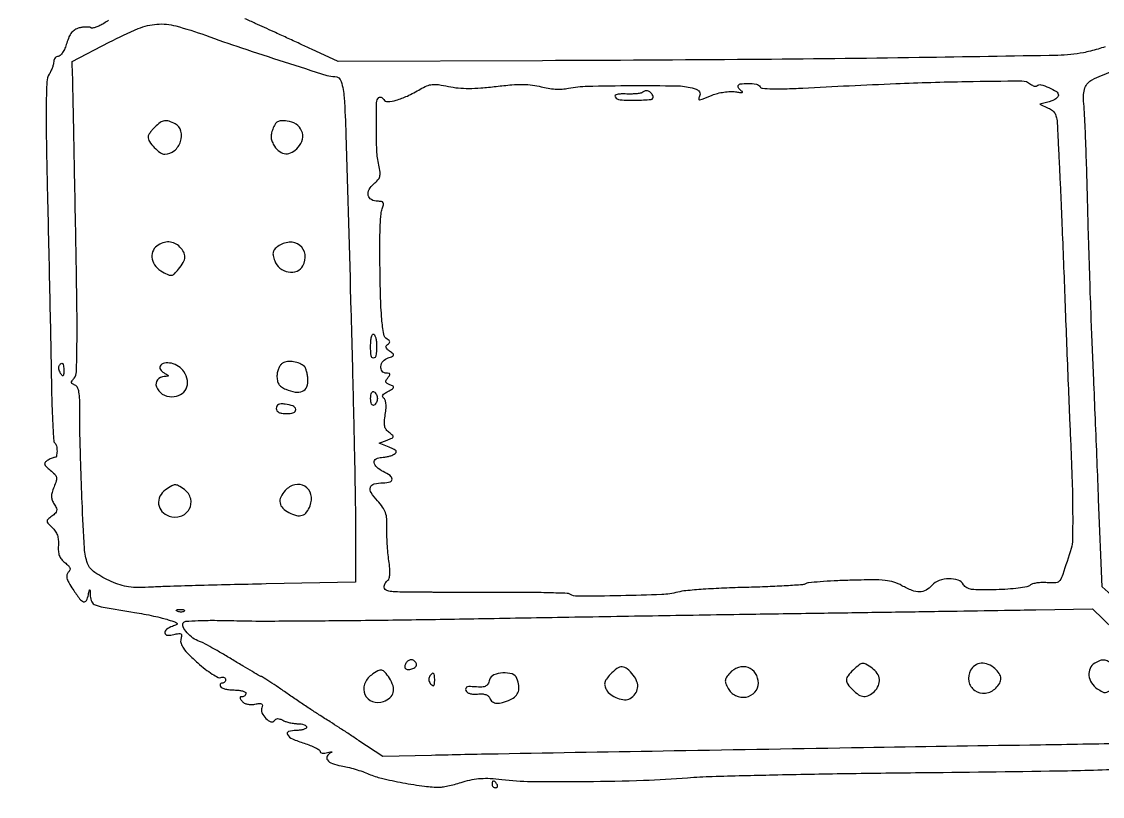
# Model space of a CAD drawing. Extents: x 0 to 2558, y 0 to 3412.
# Drawn here: x 1364.5 to 1685, y 1545.4 to 1775.3 of the extents above; entities that cross this region are included whole.
import ezdxf

# ---------------------------------------------------------------- set-up
doc = ezdxf.new("R2010")
doc.units = 0

msp = doc.modelspace()

# ---------------------------------------------------------------- linework, layer by layer
for points in [[(1286.775, 2242.902503, 0.000001), (1177.44536, 2242.627485, 0.134519)], [(1176.555032, 2242.380365, -0.000002), (1098.265318, 2241.934774, -0.000173)], [(935.98627, 1609.366085, -0.000001), (935.969595, 1631.173089, -0.000019)], [(1923.086218, 2244.376059, -0.000011), (1814.032813, 2244.041497, -0.000207)], [(1102.150613, 2258.328759, 0.000012), (1205.122254, 2258.377188, 0.008936)], [(1685.85494, 1767.840652, -0.010431), (1683.756862, 1767.173409, -0.010293), (1681.489663, 1766.554566, -0.013409), (1679.389814, 1766.087071, -0.043639), (1671.843778, 1765.291651, -0.000762), (1630.670432, 1764.621447, -0.001807), (1580.633396, 1764.064059, -0.000973), (1518.952535, 1763.719949), (1458.40507, 1763.5), (1450.452535, 1767.145333, -0.000346), (1446.969496, 1768.744831, -0.000247), (1443.073557, 1770.539547, -0.00025), (1439.361859, 1772.253866, -0.000535), (1436.5, 1773.581125, 0.005397), (1433.803826, 1774.799832, 0.003466), (1430.650834, 1776.158248, 0.003482)], [(1390.265789, 1775.723174, -0.025288), (1388.873344, 1774.776782, -0.024888), (1387.661646, 1774.120145, -0.032897), (1386.496546, 1773.653334, -0.034604), (1385.517591, 1773.407401, -0.184688), (1384.98587, 1773.508733, 0.114783), (1384.475598, 1773.680673, 0.030273), (1383.609108, 1773.711809, 0.029084), (1382.591362, 1773.627386, 0.026254), (1381.554273, 1773.424266, 0.074763), (1380.303376, 1772.902528, 0.085459), (1379.325475, 1772.053621, 0.06827), (1378.537254, 1770.765286, 0.030419), (1377.849997, 1768.893671, -0.029658), (1377.305099, 1767.402742, -0.04067), (1376.631977, 1766.143766, -0.046284), (1375.936223, 1765.256102, -0.206228), (1375.341712, 1765, 0.113664), (1374.829901, 1764.882128, 0.100293), (1374.394128, 1764.54904, 0.093936), (1374.101716, 1764.051031, 0.086113), (1374, 1763.464817, -0.061175), (1373.908759, 1762.721871, -0.023885), (1373.610436, 1761.729991, -0.023215), (1373.181468, 1760.675457, -0.026695), (1372.673826, 1759.714817, 0.122643), (1371.976839, 1757.4248, 0.009631), (1371.770555, 1751.005143, 0.007715), (1371.796775, 1740.803693, 0.001422), (1372.188793, 1722, -0.000355), (1372.531027, 1707.109986, -0.000322), (1372.863771, 1691.726661, -0.000322), (1373.143835, 1677.958961, -0.001035), (1373.305411, 1668.792889, 0.003687), (1373.462246, 1661.954415, 0.005783), (1373.708399, 1656.07881, 0.001904), (1373.997985, 1651.025488, 0.183092), (1374.290444, 1650.376223, -0.144675), (1374.823107, 1649.396636, -0.055029), (1374.981061, 1647.833989, -0.058894), (1374.801281, 1646.424456, -0.338583), (1374.25, 1645.984687, 0.074358), (1373.866288, 1645.919272, 0.020853), (1373.295376, 1645.705031, 0.020544), (1372.66228, 1645.405603, 0.02031), (1372.053408, 1645.05417, 0.084614), (1371.430972, 1644.493863, 0.251562), (1371.333628, 1643.946994, 0.126033), (1371.756858, 1643.283024, 0.01798), (1372.984454, 1642.213672, -0.029701), (1374.30268, 1641.009908, -0.138187), (1374.788727, 1640.113253, -0.129572), (1374.751326, 1639.0634, -0.024851), (1374.104725, 1637.252829, 0.025881), (1373.519341, 1635.60295, 0.074586), (1373.35005, 1634.404254, 0.089151), (1373.551844, 1633.334404, 0.048535), (1374.148734, 1632.133446, -0.034415), (1374.784901, 1630.939158, -0.153379), (1374.875908, 1630.159864, -0.153611), (1374.504878, 1629.4692, -0.034551), (1373.475055, 1628.594876, 0.01929), (1372.254921, 1627.621417, 0.225126), (1372.015129, 1627.07854, 0.18691), (1372.261122, 1626.490966, 0.012855), (1373.566451, 1625.202116, -0.056476), (1374.483467, 1624.123564, -0.065982), (1375.079808, 1622.919991, -0.061139), (1375.371015, 1621.527263, -0.039804), (1375.378299, 1619.882047, 0.037382), (1375.377606, 1618.192434, 0.072501), (1375.670398, 1616.877345, 0.08052), (1376.298809, 1615.79119, 0.056618), (1377.311848, 1614.803992, -0.027804), (1378.345852, 1613.906281, -0.116284), (1378.7866, 1613.216703, -0.18645), (1378.7668, 1612.587986, -0.096185), (1378.321108, 1611.9251, 0.147538), (1377.901378, 1611.139598, 0.116743), (1377.934899, 1610.172556, 0.063343), (1378.483777, 1608.850825, 0.016123), (1379.703994, 1606.871108, 0.015732), (1381.688498, 1604.068074, 0.146991), (1382.869889, 1603.204205, 0.376719), (1383.709235, 1603.540487, 0.069838), (1384.294267, 1605.25, -0.002535), (1384.570737, 1606.647218, -0.537088), (1384.678465, 1606.690825, -0.231934), (1384.772513, 1606.524202, -0.001631), (1384.863818, 1604.859406, 0.100627), (1385.303483, 1603.152544, 0.193945), (1386.333952, 1602.221081, 0.045815), (1388.718394, 1601.586059, 0.001663), (1398, 1600.036859, -0.00739), (1400.74263, 1599.546733, -0.006376), (1403.608421, 1598.952757, -0.00643), (1406.193562, 1598.347514, -0.018467), (1407.964836, 1597.838619, -0.005427), (1410.138562, 1597.100006, -0.167408), (1410.579696, 1596.750412, -0.453827), (1410.481117, 1596.411618, -0.02032), (1409.214836, 1595.88377, 0.064224), (1407.429927, 1594.948654, 0.289858), (1406.996844, 1593.911874, 0.353449), (1407.745419, 1593.251683, 0.072416), (1409.630156, 1593.443311, -0.018163), (1411.118224, 1593.759831, -0.192573), (1411.713392, 1593.634699, -0.280198), (1411.930236, 1593.170116, -0.036538), (1411.723043, 1592.048917, 0.144995), (1411.763508, 1590.792869, 0.075198), (1412.480955, 1589.381532, 0.043674), (1414.005068, 1587.600093, 0.011954), (1416.707811, 1585.072683, 0.016132), (1418.951517, 1583.199195, 0.024322), (1421.031711, 1581.730319, 0.022491), (1422.77638, 1580.728571, 0.213835), (1423.614925, 1580.682474, -0.071257), (1424.14454, 1580.803208, -0.119476), (1424.593134, 1580.732671, -0.152633), (1424.888973, 1580.485145, -0.143766), (1425, 1580.106989, -0.094603), (1424.91933, 1579.684444, -0.096792), (1424.688914, 1579.325178, -0.098917), (1424.345077, 1579.084685, -0.103658), (1423.940983, 1579, 0.108972), (1423.586039, 1578.921712, 0.182303), (1423.3746, 1578.70625, 0.161196), (1423.343488, 1578.3821, 0.082592), (1423.5, 1578, 0.159713), (1423.95866, 1577.613307, 0.035556), (1424.947275, 1577.29375, 0.033489), (1426.196361, 1577.073414, 0.026918), (1427.559017, 1577, -0.027497), (1428.877484, 1576.927436, -0.043243), (1429.989211, 1576.70625, -0.053437), (1430.770364, 1576.385522, -0.275259), (1431, 1576, -0.111474), (1430.913879, 1575.618517, -0.100072), (1430.670282, 1575.29375, -0.094595), (1430.306129, 1575.075889, -0.087854), (1429.877555, 1575, 0.084866), (1429.417919, 1574.921419, 0.319449), (1429.258866, 1574.69565, 0.150537), (1429.381443, 1574.304246, 0.022603), (1429.883905, 1573.639886, 0.101723), (1430.52488, 1573.126493, 0.062883), (1431.43596, 1572.797043, 0.055854), (1432.518955, 1572.677671, 0.046802), (1433.670084, 1572.787763, -0.019639), (1435.030341, 1572.992802, -0.146009), (1435.666985, 1572.877194, -0.298133), (1435.891536, 1572.486557, -0.077311), (1435.731174, 1571.741833, 0.202269), (1435.780688, 1570.230261, 0.086131), (1436.952762, 1568.530701, 0.11189), (1438.429049, 1567.579502, 0.355634), (1439.461411, 1567.937562, -0.120701), (1439.873845, 1568.343112, -0.128459), (1440.417512, 1568.500167, -0.091434), (1441.117172, 1568.389657, -0.038114), (1441.994947, 1568.002704, 0.044113), (1442.896744, 1567.617994, 0.023234), (1444.071842, 1567.294544, 0.02293), (1445.314913, 1567.073106, 0.032621), (1446.434259, 1567, -0.037126), (1447.416848, 1566.92694, -0.055859), (1448.246313, 1566.70625, -0.073287), (1448.813397, 1566.383099, -0.230594), (1449, 1566, -0.259105), (1448.786411, 1565.615504, -0.060839), (1448.094271, 1565.29375, -0.047698), (1447.097897, 1565.072722, -0.030753), (1445.916667, 1565, 0.073643), (1443.68291, 1564.669205, 0.494737), (1443.347175, 1563.77153, 0.151242), (1444.802082, 1562.521932, 0.025127), (1448.298377, 1561.209192, -0.016662), (1450.099889, 1560.567353, -0.025044), (1451.618898, 1559.878678, -0.022427), (1452.759204, 1559.224908, -0.256773), (1453, 1558.786935, 0.262666), (1453.173936, 1558.478682, 0.096081), (1453.660938, 1558.299936, 0.063869), (1454.38773, 1558.276212, 0.037074), (1455.25, 1558.423381, -0.008651), (1456.057338, 1558.608891, -0.056184), (1456.471875, 1558.648937, -0.690019), (1456.501002, 1558.568358, -0.069893), (1456.25, 1558.407436, 0.153201), (1455.120413, 1557.387186, 0.305848), (1455.191113, 1556.238129, 0.143285), (1456.651499, 1555.170913, 0.047366), (1459.25, 1554.502451, -0.020628), (1461.166968, 1554.117097, -0.012099), (1463.426563, 1553.506731, -0.012089), (1465.660548, 1552.785706, -0.020101), (1467.5, 1552.058312, 0.046937), (1471.215156, 1550.814928, 0.011427), (1477.549295, 1549.489306, 0.011994), (1484.025779, 1548.447682, 0.035874), (1488.5, 1548.162003, 0.043249), (1489.580137, 1548.264269, 0.010282), (1491.352157, 1548.626069, 0.010499), (1493.377936, 1549.128185, 0.010195), (1495.400961, 1549.719463, -0.0266), (1498.108932, 1550.415411, -0.033726), (1500.669054, 1550.752565, -0.030282), (1503.460729, 1550.760854, -0.016147), (1506.900961, 1550.450856, 0.027859), (1515.667664, 1549.867412, 0.005066), (1531.963233, 1549.857326, 0.005831), (1548.947988, 1550.217027, 0.012587), (1562, 1550.975014, -0.014043), (1569.334809, 1551.379552, -0.001308), (1587.453125, 1551.821683, -0.001681), (1609.065123, 1552.219825, -0.001319), (1632.5, 1552.510889, 0.001631), (1674.654888, 1553.060694, 0.011401), (1695.219187, 1553.865235, 0.015767)], [(1691.217113, 1602.037887), (1684.948054, 1607.575775), (1683.926496, 1633.537887, 0.000256), (1683.474909, 1644.866679, 0.000187), (1682.961933, 1657.454879, 0.000189), (1682.466674, 1669.387654, 0.000417), (1682.077408, 1678.5, -0.001854), (1681.718139, 1687.518014, -0.000885), (1681.319725, 1699.115625, -0.000877), (1680.946214, 1711.232668, -0.001249), (1680.660121, 1722, 0.001835), (1680.389226, 1731.764168, 0.002283), (1680.062651, 1740.838742, 0.001855), (1679.72546, 1748.45404, 0.017336), (1679.45435, 1751.727632, -0.113552), (1679.882458, 1755.645552, -0.195104), (1682.016988, 1758.077593, -0.036271), (1687.689685, 1760.426493, -0.000913)], [(1324.704195, 1210.958263, -0.000001), (1324.831971, 1216.559674, -0.000001), (1324.980176, 1223.055371, -0.000001), (1325.131041, 1229.666374, -0.003312)], [(1347, 900.068317, 0.000002), (1365.687198, 900.484728, 0.000002), (1385.0375, 900.916042, 0.000002), (1402.386564, 901.302857, 0.000005)], [(1688.698245, 1561.050891, -0.000911), (1663.5, 1560.623183, 0.000287), (1614.167342, 1559.847379, 0.000195), (1558.027422, 1558.910302, 0.000131), (1505.785304, 1558.004194, 0.001642), (1486.038401, 1557.591655), (1471.576802, 1557.242016), (1464.538401, 1561.957307, 0.001745), (1461.6122, 1563.902917, 0.001689), (1458.640271, 1565.849631, 0.001667), (1456.013112, 1567.545422, 0.006215), (1454.343371, 1568.586299, -0.008447), (1452.645661, 1569.655167, -0.002049), (1449.877782, 1571.480038, -0.002101), (1446.720115, 1573.599697, -0.002088), (1443.574077, 1575.75, 0.002338), (1440.626574, 1577.762443, 0.003693), (1438.077987, 1579.457813, 0.00096), (1435.843829, 1580.914211, 0.144946), (1435.554111, 1581, -0.132045), (1435.259913, 1581.079073, -0.000857), (1432.917032, 1582.441928, -0.00335), (1430.243986, 1584.027089, -0.002123), (1427.148776, 1585.908691, 0.004802), (1423.94393, 1587.833494, 0.005991), (1420.929265, 1589.55665, 0.004919), (1418.371964, 1590.945255, 0.045101), (1417.207255, 1591.43422, -0.080074), (1415.304079, 1592.394126, -0.057288), (1413.54246, 1594.007155, -0.062467), (1412.395329, 1595.719764, -0.260403), (1412.448099, 1596.916022, -0.240312), (1413.216891, 1597.382669, -0.008331), (1416.820358, 1597.589009, -0.011932), (1421.662273, 1597.669755, -0.004766), (1428.29606, 1597.55882, 0.007576), (1437.334821, 1597.45847, 0.001115), (1455.630718, 1597.573369, 0.001258), (1477.253478, 1597.811783, 0.001081), (1500, 1598.168999, -0.000234), (1524.986176, 1598.603721, -0.000159), (1553.415625, 1599.076015, -0.00016), (1580.851626, 1599.514286, -0.000322), (1602.5, 1599.839215, 0.000114), (1621.344424, 1600.114196, 0.000118), (1639.927621, 1600.393992, 0.000114), (1655.991618, 1600.643319, 0.000521), (1665.317432, 1600.799906), (1682.134864, 1601.099811), (1691.682913, 1591.799906, 0.000148)], [(1177.560168, 1435.574804, -0.000355), (1209.978868, 1436.028545, 0.000307), (1241.624124, 1436.468432, 0.000509), (1268.31004, 1436.882966, 0.000015), (1292.460695, 1437.283456, 0.194599), (1292.731682, 1437.398348, -0.185277), (1292.973158, 1437.505895, -0.003804), (1294.319642, 1437.566517, -0.008397), (1295.91363, 1437.599342, -0.005485), (1297.752814, 1437.586147), (1302.5, 1437.5), (1302.77793, 1424.407229), (1303.05586, 1411.314458), (1251.27793, 1410.633518, 0.000667), (1195.171217, 1409.820752, 0.000818)]]:
    msp.add_lwpolyline(points, format="xyb")
for points in [[(1419, 1771.25167, 0.005977), (1429.66223, 1767.531748, 0.00362), (1442.365306, 1763.371516, 0.001197), (1455.049401, 1759.352401, 0.076262), (1457.346419, 1759, -0.331124), (1459.260697, 1757.576159, -0.055715), (1460.132519, 1752.797012, -0.010063), (1460.671963, 1741.796084, -0.000231), (1462.158102, 1689.5, -0.000851), (1462.671815, 1669.931527, -0.000915), (1463.105817, 1650.826509, -0.000864), (1463.420106, 1634.419732, -0.004356), (1463.5, 1625.249817), (1463.5, 1608.999633), (1437, 1608.459981, 0.000867), (1426.30963, 1608.223725, 0.000996), (1416.102558, 1607.960084, 0.000895), (1407.448362, 1607.703799, 0.005747), (1403.072537, 1607.516014, -0.013417), (1399.089617, 1607.406258, -0.034389), (1396.214215, 1607.602184, -0.041678), (1393.733049, 1608.15726, -0.0298), (1391.072537, 1609.167752, -0.040421), (1386.160383, 1611.872755, -0.160358), (1384.052941, 1614.540316, -0.072961), (1383.126492, 1618.997043, -0.004316), (1382.426165, 1632.808976, -0.002001), (1382.132514, 1640.527707, -0.00199), (1381.900026, 1648.263805, -0.001948), (1381.750046, 1655.02852, -0.007782), (1381.738826, 1659.174189, 0.008376), (1381.723507, 1663.108269, 0.037783), (1381.502988, 1665.394094, 0.072697), (1381.057275, 1666.75344, 0.187763), (1380.306128, 1667.436022, -0.049462), (1379.564762, 1667.808192, -0.225062), (1379.313512, 1668.205445, -0.176056), (1379.433001, 1668.721967, -0.02922), (1380.047726, 1669.557507, 0.166614), (1380.733365, 1671.365186, 0.005365), (1380.904207, 1679.272643, 0.00624), (1380.884739, 1691.375273, 0.001201), (1380.523222, 1713.295674, 0.000083), (1380.209469, 1729.755064, 0.000121), (1379.926846, 1744.269916, 0.000059), (1379.682113, 1756.610099, 0.002111), (1379.612871, 1759.474253), (1379.5, 1763.448507), (1390.5, 1769.183451, -0.019735), (1399.069405, 1773.229515, -0.08249), (1404.595186, 1774.564498, -0.084177), (1410.199894, 1774.027524, -0.021044)], [(1663.759835, 1756.784356, 0.044932), (1664.294285, 1756.416423, 0.061272), (1664.834584, 1756.193871, 0.076989), (1665.299303, 1756.14035, 0.188793), (1665.609178, 1756.275845, -0.265989), (1666.764526, 1756.589956, -0.038491), (1669.162814, 1755.764664, -0.038555), (1671.410659, 1754.578824, -0.257549), (1672, 1753.510583, -0.174688), (1671.803168, 1752.964393, -0.063143), (1671.192188, 1752.391879, -0.053035), (1670.3024, 1751.881454, -0.04161), (1669.25, 1751.519009), (1666.5, 1750.821203), (1669, 1749.660601, -0.058572), (1670.215217, 1748.912796, -0.096267), (1670.999777, 1748.000391, -0.08341), (1671.453559, 1746.76426, -0.035103), (1671.657727, 1745, 0.000748), (1671.75195, 1742.976502, 0.00013), (1671.936861, 1739.15, 0.000141), (1672.156297, 1734.659461, 0.000126), (1672.386483, 1730, -0.001723), (1672.672343, 1723.812754, -0.000441), (1673.091536, 1713.8, -0.000449), (1673.549603, 1702.371874, -0.000456), (1673.984794, 1691, 0.000389), (1674.42405, 1679.481368, 0.000355), (1674.894353, 1667.6125, 0.000355), (1675.32947, 1657.012325, 0.00116), (1675.638602, 1650, -0.004108), (1676.062226, 1638.904044, -0.006464), (1676.224466, 1629.369592, -0.004659), (1676.183945, 1621.624492, -0.071947), (1675.765263, 1619, -0.002319), (1673.321459, 1611.277481, -0.074263), (1672.446311, 1609.508319, -0.224039), (1671.260393, 1608.825568, -0.042368), (1668.695606, 1608.833551, 0.028587), (1667.148676, 1608.880962, 0.03014), (1665.633877, 1608.749175, 0.031606), (1664.352221, 1608.475686, 0.10521), (1663.593893, 1608.077924, -0.128705), (1662.651934, 1607.638235, -0.012109), (1660.108539, 1607.236908, -0.014886), (1657.003346, 1606.917462, -0.011174), (1653.571774, 1606.744373, -0.006443), (1648.74832, 1606.671224, -0.039124), (1646.259406, 1606.860573, -0.084798), (1644.797454, 1607.350461, -0.142829), (1643.881327, 1608.25, 0.185679), (1642.262047, 1609.594158, 0.088301), (1639.541398, 1610.003963, 0.081892), (1636.638748, 1609.445543, 0.121024), (1634.5, 1608, -0.082618), (1632.731264, 1606.597641, -0.125686), (1630.84372, 1606.104697, -0.095626), (1628.576909, 1606.529566, -0.033964), (1625.585556, 1607.951946, 0.052423), (1623.211506, 1608.97534, 0.049812), (1620.635313, 1609.504838, 0.027888), (1616.924972, 1609.680877, 0.00523), (1610.123012, 1609.55291, 0.00511), (1605.448873, 1609.368224, 0.007416), (1601.328334, 1609.1019, 0.00414), (1597.871342, 1608.798104, 0.114912), (1597.016868, 1608.510425, -0.121296), (1596.124476, 1608.222438, -0.00247), (1591.383121, 1607.909958, -0.005669), (1585.809179, 1607.633645, -0.003764), (1579.409341, 1607.437327, 0.005203), (1572.816838, 1607.216095, 0.00632), (1566.644993, 1606.866446, 0.005399), (1561.467749, 1606.451231, 0.043078), (1559.110519, 1606.02976, -0.056242), (1554.346341, 1605.306472, -0.004992), (1542.187541, 1604.96208, -0.002622), (1529.407993, 1604.794798, -0.141284), (1527.092665, 1605.44273, 0.131157), (1526.326037, 1605.673799, 0.001479), (1520.904019, 1605.830902, 0.004443), (1514.616091, 1605.938591, 0.002867), (1507.331216, 1605.95684, -0.000395), (1499.971128, 1605.938896, -0.000566), (1493.44417, 1605.935536, -0.000303), (1487.918156, 1605.942295, -0.008747), (1486.5, 1605.969702, 0.005799), (1485.356712, 1605.99854, 0.001073), (1483.251563, 1606.022698, 0.001151), (1480.789481, 1606.039998, 0.001049), (1478.25, 1606.046666, -0.010521), (1475.17032, 1606.113103, -0.045203), (1473.354042, 1606.356021, -0.094731), (1472.354467, 1606.793084, -0.247288), (1472, 1607.465965, -0.067331), (1472.079961, 1608.057064, -0.052312), (1472.316958, 1608.661906, -0.053443), (1472.666062, 1609.18926, -0.0816), (1473.079005, 1609.548828, 0.195297), (1473.508927, 1610.136644, 0.047187), (1473.694411, 1611.352073, 0.035121), (1473.671852, 1613.076924, 0.015231), (1473.41127, 1615.357845, -0.013009), (1473.136982, 1617.667678, -0.008278), (1472.932427, 1620.367473, -0.008315), (1472.819596, 1623.024638, -0.015257), (1472.829783, 1625.190999, 0.025688), (1472.787655, 1627.799212, 0.068375), (1472.411138, 1629.618733, 0.070862), (1471.567157, 1631.231678, 0.029153), (1470.008432, 1633.151912, -0.040834), (1468.146214, 1635.558675, -0.227534), (1467.941234, 1637.133266, -0.263047), (1469.029893, 1638.124035, -0.051801), (1471.753585, 1638.453585, 0.059362), (1473.759309, 1638.727003, 0.344254), (1474.366539, 1639.519779, 0.242729), (1473.800124, 1640.592768, 0.040498), (1471.721886, 1641.804566, -0.069421), (1469.81097, 1643.07178, -0.18585), (1469.070618, 1644.496962, -0.299271), (1469.618735, 1645.576072, -0.128815), (1471.25, 1646.015313, 0.034587), (1472.218857, 1646.08904, 0.025834), (1473.269734, 1646.298513, 0.026352), (1474.2436, 1646.600941, 0.052588), (1474.966116, 1646.957897, 0.088955), (1475.532644, 1647.476639, 0.330001), (1475.539231, 1647.932138, 0.128878), (1474.971647, 1648.401939, 0.015542), (1473.466116, 1649.045567), (1470.5, 1650.205966), (1472.906185, 1651.128535, 0.01258), (1474.373588, 1651.733926, 0.227315), (1474.694806, 1652.109675, 0.288589), (1474.562059, 1652.536347, 0.018974), (1473.504044, 1653.373385, -0.076922), (1472.634873, 1654.241715, -0.105977), (1472.185005, 1655.245927, -0.072115), (1472.093558, 1656.628903, -0.020155), (1472.350025, 1658.787476, 0.021104), (1472.560617, 1660.589086, 0.043666), (1472.542051, 1662.004835, 0.059413), (1472.31476, 1663.025686, 0.171518), (1471.867067, 1663.582157, -0.187298), (1471.571818, 1663.973034, -0.212392), (1471.637859, 1664.435143, -0.099673), (1472.147781, 1664.9725, -0.029676), (1473.1149, 1665.570199, 0.010796), (1474.498946, 1666.354989, 0.185565), (1474.815334, 1666.757283, 0.358527), (1474.67151, 1667.108143, 0.030773), (1473.724477, 1667.544469, -0.042257), (1472.888103, 1667.953319, -0.186521), (1472.556672, 1668.377856, -0.200071), (1472.608991, 1668.894727, -0.049269), (1473.096921, 1669.616783, 0.027855), (1473.62287, 1670.327585, 0.231977), (1473.671568, 1670.713751, 0.279366), (1473.398814, 1670.941402, 0.037685), (1472.622445, 1671, -0.231007), (1471.406924, 1671.593246, -0.199038), (1471.024777, 1672.975356, -0.144784), (1471.723512, 1674.579694, -0.142233), (1473.186942, 1675.559333, 0.013868), (1474.500864, 1676.016835, 0.252235), (1474.781843, 1676.341211, 0.2803), (1474.650163, 1676.72957, 0.016488), (1473.627101, 1677.53072, -0.03361), (1472.87471, 1678.162609, -0.131364), (1472.563353, 1678.677581, -0.219072), (1472.630123, 1679.123108, -0.10972), (1473.046922, 1679.528999, 0.061837), (1473.52804, 1679.915751, 0.226629), (1473.649367, 1680.276471, 0.18503), (1473.451111, 1680.650691, 0.040934), (1472.856763, 1681.089399, -0.216899), (1471.876365, 1682.554995, -0.0196), (1471.320931, 1687.040589, -0.014964), (1470.935597, 1694.159332, -0.003226), (1470.717156, 1706.5, -0.007062), (1470.729741, 1710.87683, -0.008874), (1470.870621, 1714.929688, -0.007346), (1471.098159, 1718.311282, -0.066994), (1471.413343, 1719.75, 0.029389), (1471.777499, 1720.967232, 0.193659), (1471.683941, 1721.583558, 0.223436), (1471.202589, 1721.911398, 0.039587), (1470.085247, 1722, -0.128909), (1468.237838, 1722.484346, -0.21419), (1467.298243, 1723.756962, -0.181669), (1467.551729, 1725.487547, -0.096619), (1468.961754, 1727.170114, 0.042167), (1470.166092, 1728.326162, 0.117415), (1470.71187, 1729.354811, 0.096327), (1470.791752, 1730.641833, 0.022951), (1470.414351, 1732.764356, -0.044469), (1469.842516, 1737.039, -0.011377), (1469.693346, 1744.02415, -0.005605), (1469.784342, 1751.239093, -0.192728), (1470.442383, 1752.775717, -0.164644), (1470.756487, 1752.930963, -0.128282), (1471.136853, 1752.884137, -0.097339), (1471.529867, 1752.631268, -0.06294), (1471.870792, 1752.209063, 0.275047), (1473.079476, 1751.57919, 0.054644), (1475.585548, 1751.998017, 0.041822), (1478.891066, 1753.236069, 0.022657), (1482.730221, 1755.27038, -0.033442), (1484.684424, 1756.252538, -0.075734), (1486.284727, 1756.657203, -0.061069), (1488.138013, 1756.60995, -0.015947), (1491.072465, 1756.077879, 0.028933), (1493.966016, 1755.630457, 0.023961), (1497.081036, 1755.481915, 0.019842), (1500.717335, 1755.627235, 0.010344), (1505.231969, 1756.081614, -0.009299), (1509.854167, 1756.556569, -0.022942), (1513.260552, 1756.685808, -0.030183), (1516.027991, 1756.496495, -0.036102), (1518.587914, 1755.975386, 0.028783), (1520.620056, 1755.530675, 0.02603), (1522.759371, 1755.303392, 0.026728), (1524.841121, 1755.302656, 0.036675), (1526.698188, 1755.53866, -0.04448), (1532.303347, 1756.162386, -0.004716), (1545.455202, 1756.326628, -0.003967), (1558.769437, 1756.261681, -0.060108), (1563.340921, 1755.650609, -0.034172), (1564.579333, 1755.238463, -0.094262), (1565.346563, 1754.73847, -0.15023), (1565.676504, 1754.144492, -0.144803), (1565.622306, 1753.458128, 0.044536), (1565.324338, 1752.411651, 0.472954), (1565.572104, 1752.114596, 0.094212), (1566.34796, 1752.268485, 0.003026), (1569.31569, 1753.487437, -0.037402), (1570.921578, 1754.021413, -0.02579), (1572.802911, 1754.392353, -0.026085), (1574.661382, 1754.561837, -0.046985), (1576.187814, 1754.477623, 0.010705), (1577.386992, 1754.323765, 0.038185), (1578.159858, 1754.300676, 0.304353), (1578.315317, 1754.415786, 0.385072), (1578.25, 1754.573519, -0.054946), (1577.771929, 1754.868496, -0.054214), (1577.367188, 1755.2617, -0.059173), (1577.091328, 1755.688946, -0.114273), (1577, 1756.083333, -0.369637), (1577.627325, 1756.81596, -0.04269), (1579.962563, 1756.977876, -0.041694), (1582.409279, 1756.733764, -0.21169), (1583.513323, 1755.978443, 0.239102), (1584.235397, 1755.537888, 0.012069), (1587.0745, 1755.383564, 0.014771), (1590.936958, 1755.381141, 0.006039), (1596.180526, 1755.596194, -0.00271), (1623.771337, 1756.911791, -0.006162), (1644.633453, 1757.535812, -0.002747), (1661.09889, 1757.73482, -0.176632)], [(1548.69013, 1754.356797, -0.150528), (1548.201096, 1754.098093, -0.019344), (1547.014241, 1753.919822, -0.021191), (1545.550988, 1753.820122, -0.016207), (1543.946707, 1753.830957, 0.018546), (1542.304646, 1753.834367, 0.050829), (1541.157085, 1753.67665, 0.111694), (1540.568823, 1753.384745, 0.376771), (1540.503094, 1752.994993, 0.242625), (1542.007114, 1752.091045, 0.020553), (1546.665594, 1751.979137, 0.020906), (1551.160603, 1752.244149, 0.480545), (1551.770833, 1753.1875, 0.105524), (1551.236263, 1754.095655, 0.116966), (1550.394598, 1754.666088, 0.132715), (1549.469569, 1754.757845, 0.156351)], [(1404, 1744, 0.017921), (1403.234224, 1743.177272, 0.022417), (1402.5875, 1742.359111, 0.021399), (1402.115321, 1741.64042, 0.135441), (1402, 1741.222506, 0.142994), (1402.43579, 1739.729862, 0.048547), (1403.845205, 1737.933012, 0.048433), (1405.561685, 1736.452136, 0.154987), (1406.985275, 1736, 0.176772), (1409.780713, 1737.020192, 0.135816), (1411.632278, 1739.721067, 0.147398), (1411.751139, 1742.823866, 0.209225), (1410.065741, 1744.964816, 0.040813), (1408.216707, 1745.76806, 0.122095), (1406.853115, 1745.884587, 0.119354), (1405.574552, 1745.351054, 0.038141)], [(1438.972788, 1743.428427, 0.03948), (1438.552248, 1741.989828, 0.077289), (1438.491289, 1740.800509, 0.078192), (1438.794182, 1739.657892, 0.041235), (1439.496485, 1738.365021, 0.088674), (1441.042035, 1736.728851, 0.148429), (1442.810291, 1736.098813, 0.142502), (1444.68316, 1736.548261, 0.079318), (1446.527405, 1738.030282, 0.129163), (1447.769422, 1740.423804, 0.156855), (1447.544783, 1742.9293, 0.151419), (1445.884216, 1744.8962, 0.118663), (1443.231301, 1745.813406, 0.032328), (1441.46753, 1745.869894, 0.120049), (1440.403939, 1745.573735, 0.132231), (1439.652843, 1744.840358, 0.042795)], [(1404.59616, 1708.693972, 0.151757), (1403.346841, 1707.009716, 0.1402), (1403.220902, 1704.855961, 0.119498), (1404.286662, 1702.694244, 0.094137), (1406.310635, 1701.033418, 0.021707), (1408.053091, 1700.178709, 0.147322), (1408.994843, 1700.06507, 0.154352), (1409.820345, 1700.493513, 0.02452), (1411.060635, 1701.860784, 0.041508), (1412.427828, 1703.839017, 0.116981), (1412.903563, 1705.43985, 0.140275), (1412.571898, 1706.903973, 0.071094), (1411.428571, 1708.428571, 0.085027), (1409.898533, 1709.511097, 0.102174), (1408.19041, 1709.933569, 0.097354), (1406.390304, 1709.651798, 0.070618)], [(1440.463886, 1708.597252, 0.051416), (1439.514924, 1707.740952, 0.130755), (1439.094949, 1706.922111, 0.108526), (1439.097323, 1705.904686, 0.029445), (1439.540812, 1704.347252, 0.140899), (1441.072515, 1702.184599, 0.125929), (1443.585966, 1701.049902, 0.137502), (1446.168585, 1701.30843, 0.178443), (1447.933702, 1702.876122, 0.157051), (1448.542153, 1706.222876, 0.198933), (1446.982337, 1708.919204, 0.184466), (1443.853254, 1709.848766, 0.139726)], [(1469.779429, 1678.946962, -0.026055), (1469.548177, 1676.08129, -0.384408), (1468.840068, 1675.47977, -0.375658), (1468.149262, 1676.121379, -0.025909), (1468, 1679, -0.020997), (1468.065286, 1680.553972, -0.043405), (1468.271626, 1681.750783, -0.073484), (1468.573421, 1682.456337, -0.414999), (1468.932623, 1682.541641, -0.159051), (1469.287146, 1682.122239, -0.038757), (1469.566079, 1681.247942, -0.035857), (1469.743748, 1680.1447, -0.029111)], [(1376.984687, 1671.75, -0.012382), (1376.948456, 1670.60267, -0.204688), (1376.782177, 1670.267166, -0.422266), (1376.524497, 1670.291, -0.02886), (1376.05067, 1670.952254, -0.045296), (1375.73572, 1671.56691, -0.049042), (1375.546664, 1672.212247, -0.054724), (1375.501528, 1672.79244, -0.131214), (1375.625, 1673.202254, -0.07248), (1376.201812, 1673.889462, -0.407002), (1376.63601, 1673.869801, -0.167601), (1376.924616, 1673.224181, -0.02377)], [(1405.537985, 1673.06146, 0.182072), (1405.452394, 1672.624379, 0.094539), (1405.648566, 1672.095745, 0.073147), (1406.094167, 1671.555724, 0.051962), (1406.728968, 1671.091869, -0.005715), (1407.813573, 1670.443727, -0.240866), (1407.950311, 1670.219697, -0.418927), (1407.818984, 1670.069406, -0.010306), (1406.809017, 1670.030409, 0.221567), (1404.788388, 1669.044169, 0.265325), (1404.451826, 1666.98401, 0.164836), (1406.216255, 1664.817632, 0.141067), (1409.056623, 1664, 0.121656), (1411.628265, 1664.635111, 0.161639), (1413.287225, 1666.359555, 0.152394), (1413.641636, 1668.819657, 0.105554), (1412.618798, 1671.459036, 0.104261), (1411.051049, 1673.019239, 0.088394), (1408.893707, 1673.928516, 0.103665), (1406.842216, 1673.961269, 0.209641)], [(1441.903205, 1673.997467, 0.10528), (1441.285321, 1673.438912, 0.051399), (1440.751881, 1672.514312, 0.047769), (1440.3752, 1671.396837, 0.05035), (1440.226111, 1670.247888, 0.050505), (1440.329495, 1668.824395, 0.100694), (1440.74057, 1667.77741, 0.098452), (1441.535477, 1666.959469, 0.046764), (1442.822906, 1666.239422, 0.061071), (1445.646656, 1665.382931, 0.149174), (1447.780753, 1665.648183, 0.195042), (1449.048749, 1666.967075, 0.112876), (1449.394952, 1669.172917, 0.023512), (1449.252388, 1670.394952, 0.026408), (1448.998794, 1671.550939, 0.027035), (1448.681269, 1672.500147, 0.112212), (1448.342147, 1672.995458, 0.089308), (1446.963914, 1673.876537, 0.059139), (1445.150343, 1674.383379, 0.060337), (1443.321072, 1674.445325, 0.110078)], [(1470, 1663.5, -0.064269), (1469.925853, 1662.925537, -0.051777), (1469.70625, 1662.342439, -0.053414), (1469.382774, 1661.838188, -0.085235), (1469, 1661.5, -0.259199), (1468.614279, 1661.482113, -0.162984), (1468.286475, 1661.809017, -0.081563), (1468.068338, 1662.511996, -0.034543), (1468, 1663.5, -0.034543), (1468.068338, 1664.488004, -0.081563), (1468.286475, 1665.190983, -0.162984), (1468.614279, 1665.517887, -0.259199), (1469, 1665.5, -0.085235), (1469.382774, 1665.161812, -0.053414), (1469.70625, 1664.657561, -0.051777), (1469.925853, 1664.074463, -0.064269)], [(1440, 1660.566422, 0.14124), (1440.20029, 1659.871527, 0.135698), (1440.742098, 1659.377007, 0.086351), (1441.68406, 1659.087919, 0.031385), (1443.083333, 1659, 0.073569), (1445.185227, 1659.310953, 0.371207), (1445.772769, 1660.235382, 0.27278), (1444.947692, 1661.261294, 0.060835), (1442.672881, 1661.816422, 0.033762), (1441.434551, 1661.878808, 0.105459), (1440.626089, 1661.691812, 0.164572), (1440.168525, 1661.253717, 0.120811)], [(1407.165414, 1636.403307, 0.124932), (1405.509031, 1634.480926, 0.150289), (1405.120433, 1632.136874, 0.150837), (1406.11605, 1629.985744, 0.126059), (1408.219718, 1628.586013, 0.164888), (1411.643021, 1628.553564, 0.183986), (1414.196527, 1630.623803, 0.195998), (1414.63314, 1633.754989, 0.179708), (1412.777494, 1636.443296, 0.018308), (1410.968861, 1637.613834, 0.137078), (1409.992598, 1637.879122, 0.134416), (1409.011299, 1637.602933, 0.017359)], [(1442.654988, 1636.171259, 0.072523), (1441.370861, 1634.256579, 0.154375), (1441.12527, 1632.509377, 0.158273), (1441.928826, 1630.968251, 0.07732), (1443.75, 1629.662886, 0.051292), (1446.033439, 1628.79016, 0.143567), (1447.729167, 1628.82851, 0.159045), (1449.027938, 1629.762089, 0.067297), (1450.064767, 1631.67035, 0.150653), (1450.279184, 1635.002221, 0.200145), (1448.509425, 1637.430196, 0.199251), (1445.53159, 1637.887907, 0.149702)], [(1412.729167, 1600.395833, -0.126455), (1412.402231, 1600.202593, -0.060344), (1411.916927, 1600.123424, -0.05415), (1411.359369, 1600.160852, -0.051402), (1410.8125, 1600.316886, -0.054073), (1410.395823, 1600.538436, -0.470617), (1410.37858, 1600.720685, -0.168741), (1410.670344, 1600.862007, -0.018894), (1411.416667, 1600.921053, -0.028489), (1412.112848, 1600.910055, -0.077125), (1412.592839, 1600.799335, -0.208169), (1412.77538, 1600.614691, -0.296942)], [(1478.458881, 1584.933469, 0.113371), (1478.136385, 1583.985128, 0.261672), (1478.426445, 1583.317483, 0.188422), (1479.275512, 1583.076451, 0.067736), (1480.520254, 1583.369399, 0.067341), (1481.088046, 1583.680239, 0.097937), (1481.472022, 1584.100609, 0.123144), (1481.614372, 1584.560991, 0.153283), (1481.504365, 1584.992937, 0.104938), (1480.817295, 1585.71195, 0.155876), (1479.98905, 1585.958873, 0.152164), (1479.156314, 1585.681493, 0.098738)], [(1539.088636, 1581.594349, 0.026741), (1537.951077, 1580.245762, 0.099671), (1537.471972, 1579.250296, 0.128188), (1537.476884, 1578.288209, 0.057891), (1537.943187, 1577.106156, 0.111474), (1539.210075, 1575.642405, 0.068571), (1541.22094, 1574.548019, 0.071299), (1543.346153, 1574.07474, 0.158902), (1544.937787, 1574.46155, 0.09152), (1546.47911, 1575.857946, 0.129075), (1547.189769, 1577.560463, 0.123133), (1546.987726, 1579.453383, 0.078951), (1545.905407, 1581.393127, 0.046685), (1544.121052, 1583.271185, 0.173759), (1542.625811, 1583.857323, 0.169307), (1541.073579, 1583.367071, 0.043841)], [(1574.491207, 1581.990284, 0.033911), (1573.549265, 1580.795877, 0.123722), (1573.217465, 1579.897459, 0.119601), (1573.344215, 1578.931612, 0.030719), (1574.0052, 1577.490284, 0.159815), (1576.254369, 1575.342045, 0.156137), (1579.362181, 1574.917622, 0.168695), (1581.97057, 1576.370795, 0.184105), (1583, 1579.071805, 0.143501), (1582.165365, 1581.920034, 0.169152), (1579.965983, 1583.646638, 0.162141), (1577.093068, 1583.672312, 0.13142)], [(1611.188561, 1582.961045, 0.035744), (1609.595114, 1581.248241, 0.162979), (1609.128965, 1579.989767, 0.16753), (1609.520685, 1578.725033, 0.038285), (1611, 1577, 0.055462), (1612.736147, 1575.611518, 0.124947), (1614.327148, 1575.092787, 0.138617), (1615.863418, 1575.418481, 0.075395), (1617.428571, 1576.571429, 0.093139), (1618.611755, 1578.302161, 0.127783), (1618.910409, 1580.156031, 0.126654), (1618.268999, 1581.932852, 0.090594), (1616.777494, 1583.443296, 0.020661), (1614.918095, 1584.634318, 0.154834), (1613.909612, 1584.861057, 0.148526), (1612.934055, 1584.470309, 0.018541)], [(1645.932303, 1582.873507, 0.173031), (1645.436138, 1579.562065, 0.192643), (1647.184212, 1576.862048, 0.187383), (1650.358359, 1576.067978, 0.166531), (1653.428571, 1577.571429, 0.06635), (1654.573707, 1579.068774, 0.142177), (1654.913473, 1580.469771, 0.137829), (1654.453629, 1581.864538, 0.060782), (1653.171259, 1583.345012, 0.087331), (1651.20624, 1584.580662, 0.113526), (1649.113628, 1584.920601, 0.127311), (1647.25691, 1584.308799, 0.127646)], [(1682.75, 1584.919901, 0.155265), (1681.394217, 1583.421026, 0.133257), (1681.049277, 1581.314288, 0.117578), (1681.820016, 1579.112653, 0.105371), (1683.525623, 1577.391254, 0.020633), (1685.083848, 1576.459792, 0.132474), (1685.969199, 1576.248656, 0.149216), (1686.787985, 1576.525052, 0.028448), (1688.025623, 1577.523189, 0.075027), (1689.414157, 1579.221224, 0.129298), (1689.913022, 1580.965828, 0.133151), (1689.483903, 1582.6939, 0.081955), (1688.171259, 1584.345012, 0.037623), (1686.726429, 1585.46717, 0.120451), (1685.586946, 1585.877178, 0.120862), (1684.389114, 1585.714594, 0.038005)], [(1468.222506, 1581.443296, 0.157286), (1466.184761, 1578.750312, 0.193259), (1466.328816, 1575.624978, 0.204901), (1468.560252, 1573.592709, 0.169775), (1471.800031, 1573.598635, 0.09191), (1473.731311, 1574.708203, 0.155753), (1474.708224, 1576.276877, 0.139605), (1474.64998, 1578.253956, 0.0684), (1473.55974, 1580.549169, 0.029719), (1472.259272, 1582.297805, 0.178338), (1471.290938, 1582.850887, 0.169553), (1470.166789, 1582.658004, 0.026299)], [(1485.446149, 1580.912868, 0.11056), (1485.2733, 1580.413694, 0.077894), (1485.298536, 1579.818176, 0.072722), (1485.512254, 1579.219746, 0.074436), (1485.887132, 1578.712868, 0.062607), (1486.413659, 1578.303935, 0.339454), (1486.75, 1578.344219, 0.178281), (1486.95293, 1578.770569, 0.02285), (1487, 1579.8, 0.022936), (1486.929611, 1581.333642, 0.217734), (1486.610971, 1581.889506, 0.382301), (1486.138681, 1581.837919, 0.044558)], [(1503.289749, 1580, -0.071706), (1502.758287, 1578.739271, -0.165041), (1501.981909, 1578.083276, -0.098183), (1500.679569, 1577.848065, -0.016533), (1498.137916, 1577.975563, 0.035464), (1497.110449, 1577.988186, 0.120918), (1496.475823, 1577.792374, 0.210795), (1496.199528, 1577.401519, 0.133835), (1496.237034, 1576.836253, 0.158209), (1496.635422, 1576.308003, 0.080478), (1497.392407, 1575.942142, 0.061041), (1498.445712, 1575.763861, 0.035929), (1499.724012, 1575.797216, -0.035709), (1501.087026, 1575.833379, -0.07204), (1502.140332, 1575.632232, -0.096517), (1502.887867, 1575.199278, -0.122351), (1503.343508, 1574.547216, 0.144498), (1504.134442, 1573.514142, 0.142747), (1505.363418, 1573.069996, 0.090077), (1507.112246, 1573.274585, 0.032862), (1509.452947, 1574.160515, 0.084919), (1510.971909, 1575.192926, 0.126614), (1511.810767, 1576.553436, 0.111268), (1511.947885, 1578.285353, 0.056006), (1511.393011, 1580.418213, 0.229377), (1509.976893, 1581.746582, 0.088744), (1507.236377, 1582.092222, 0.088925), (1504.550377, 1581.466292, 0.231162)], [(1504, 1549, 0.105053), (1504.081062, 1548.618444, 0.099167), (1504.311086, 1548.29375, 0.09642), (1504.654762, 1548.076123, 0.093332), (1505.059017, 1548, 0.108972), (1505.413961, 1548.078288, 0.182303), (1505.6254, 1548.29375, 0.161196), (1505.656512, 1548.6179, 0.082592), (1505.5, 1549, 0.029505), (1505.231006, 1549.382774, 0.035638), (1504.933975, 1549.70625, 0.038439), (1504.65171, 1549.934461, 0.151918), (1504.440983, 1550, 0.210953), (1504.272352, 1549.92554, 0.081139), (1504.129539, 1549.70625, 0.061769), (1504.032345, 1549.382849, 0.042167)]]:
    msp.add_lwpolyline(points, format="xyb", close=True)

doc.saveas('drawing.dxf')
